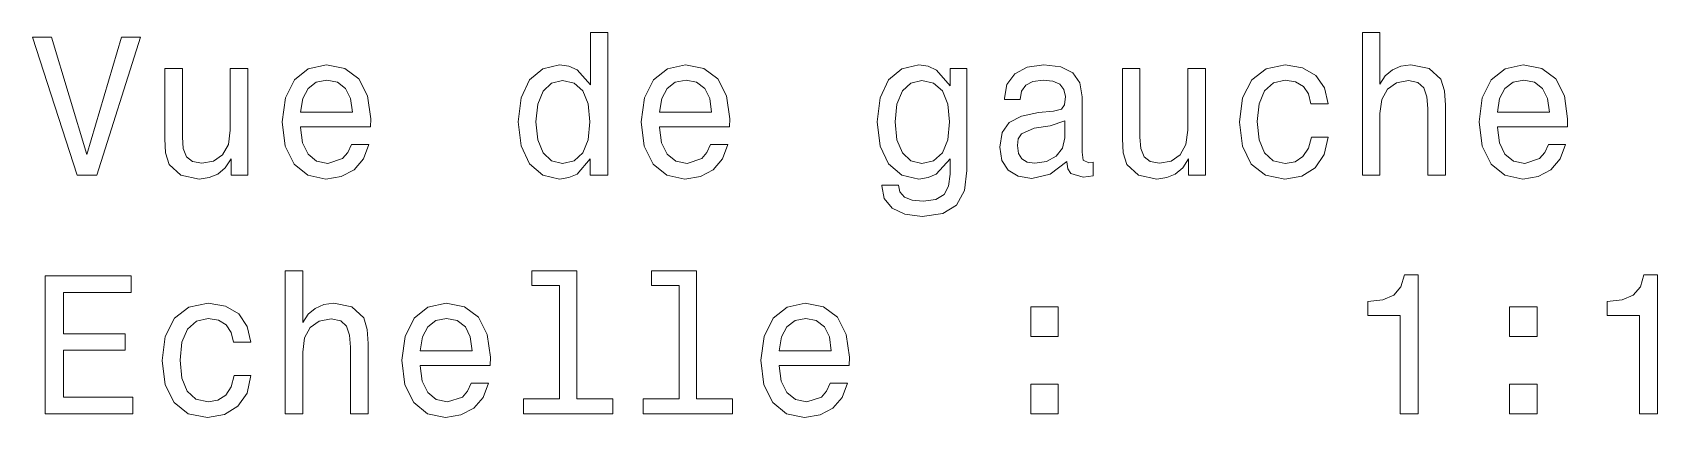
# Model space of a CAD drawing. Extents: x 413 to 941, y 150 to 687.
# Drawn here: x 755.05 to 796.26, y 341.45 to 351.22 of the extents above; entities that cross this region are included whole.
import ezdxf

# ---------------------------------------------------------------- set-up
doc = ezdxf.new("R2010")
doc.units = 0

msp = doc.modelspace()

# ---------------------------------------------------------------- linework, layer by layer
at = {"color": 7, "lineweight": 13}
for points in [[(769.192, 348.015), (769.192, 347.596), (769.636, 347.596), (769.636, 351.217), (769.197, 351.217), (769.197, 349.891), (768.859, 350.274), (768.653, 350.365), (768.416, 350.4), (767.987, 350.299), (767.654, 350.017), (767.437, 349.563), (767.362, 348.953), (767.437, 348.343), (767.654, 347.884), (767.987, 347.596), (768.416, 347.5), (768.653, 347.536), (768.864, 347.627)], [(788.78, 347.596), (789.224, 347.596), (789.224, 349.16), (789.269, 349.518), (789.416, 349.78), (789.643, 349.941), (789.945, 350.002), (790.187, 349.951), (790.338, 349.815), (790.414, 349.588), (790.439, 349.286), (790.439, 347.596), (790.883, 347.596), (790.883, 349.377), (790.863, 349.735), (790.772, 350.032), (790.475, 350.304), (790.011, 350.4), (789.758, 350.365), (789.542, 350.269), (789.36, 350.118), (789.224, 349.911), (789.224, 351.217), (788.78, 351.217)], [(757.305, 351.101), (756.428, 348.121), (755.525, 351.101), (755.046, 351.101), (756.176, 347.596), (756.68, 347.596), (757.784, 351.101)], [(761.844, 348.822), (763.619, 348.822), (763.625, 349.029), (763.544, 349.608), (763.322, 350.042), (762.969, 350.304), (762.5, 350.4), (762.041, 350.299), (761.688, 350.017), (761.461, 349.558), (761.38, 348.953), (761.456, 348.333), (761.683, 347.879), (762.031, 347.596), (762.485, 347.5), (762.878, 347.566), (763.201, 347.737), (763.438, 348.01), (763.574, 348.373), (763.135, 348.373), (763.044, 348.171), (762.913, 348.02), (762.54, 347.899), (762.253, 347.954), (762.036, 348.131), (761.895, 348.418), (761.844, 348.807)], [(770.952, 348.822), (772.728, 348.822), (772.733, 349.029), (772.652, 349.608), (772.43, 350.042), (772.077, 350.304), (771.608, 350.4), (771.149, 350.299), (770.796, 350.017), (770.569, 349.558), (770.488, 348.953), (770.564, 348.333), (770.791, 347.879), (771.139, 347.596), (771.593, 347.5), (771.986, 347.566), (772.309, 347.737), (772.546, 348.01), (772.682, 348.373), (772.243, 348.373), (772.153, 348.171), (772.021, 348.02), (771.648, 347.899), (771.361, 347.954), (771.144, 348.131), (771.003, 348.418), (770.952, 348.807)], [(778.744, 347.717), (778.744, 350.304), (778.32, 350.304), (778.32, 349.866), (777.972, 350.264), (777.761, 350.365), (777.524, 350.4), (777.095, 350.299), (776.762, 350.017), (776.545, 349.563), (776.47, 348.953), (776.545, 348.338), (776.762, 347.884), (777.095, 347.596), (777.524, 347.5), (777.766, 347.536), (777.967, 347.627), (778.32, 348.01), (778.32, 347.627), (778.28, 347.324), (778.169, 347.107), (777.957, 346.981), (777.64, 346.936), (777.362, 346.966), (777.166, 347.042), (777.05, 347.173), (777.014, 347.349), (776.586, 347.349), (776.586, 347.329), (776.651, 347.006), (776.853, 346.764), (777.176, 346.608), (777.614, 346.552), (778.139, 346.628), (778.487, 346.84), (778.684, 347.208)], [(781.281, 347.949), (781.281, 347.934), (781.306, 347.763), (781.382, 347.642), (781.699, 347.546), (781.947, 347.586), (781.947, 347.929), (781.841, 347.914), (781.699, 347.98), (781.674, 348.181), (781.674, 349.583), (781.614, 349.941), (781.437, 350.194), (781.13, 350.345), (780.696, 350.4), (780.272, 350.34), (779.959, 350.168), (779.763, 349.901), (779.697, 349.548), (779.697, 349.518), (780.096, 349.518), (780.131, 349.73), (780.242, 349.881), (780.423, 349.972), (780.681, 350.007), (780.928, 349.982), (781.104, 349.906), (781.21, 349.775), (781.246, 349.593), (781.225, 349.382), (781.145, 349.276), (780.943, 349.225), (780.565, 349.185), (780.131, 349.094), (779.823, 348.933), (779.642, 348.681), (779.586, 348.307), (779.637, 347.974), (779.793, 347.727), (780.045, 347.571), (780.393, 347.516), (780.862, 347.621)], [(787.469, 349.407), (787.908, 349.407), (787.817, 349.81), (787.6, 350.128), (787.262, 350.325), (786.823, 350.4), (786.339, 350.299), (785.971, 350.017), (785.739, 349.558), (785.658, 348.943), (785.734, 348.333), (785.961, 347.879), (786.319, 347.596), (786.808, 347.5), (787.242, 347.576), (787.58, 347.788), (787.812, 348.121), (787.913, 348.565), (787.489, 348.565), (787.413, 348.282), (787.272, 348.07), (787.07, 347.939), (786.823, 347.899), (786.516, 347.964), (786.294, 348.166), (786.158, 348.494), (786.112, 348.958), (786.158, 349.412), (786.299, 349.74), (786.526, 349.941), (786.823, 350.012), (787.086, 349.967), (787.282, 349.851), (787.413, 349.659)], [(792.204, 348.822), (793.98, 348.822), (793.985, 349.029), (793.904, 349.608), (793.682, 350.042), (793.329, 350.304), (792.86, 350.4), (792.401, 350.299), (792.048, 350.017), (791.821, 349.558), (791.74, 348.953), (791.816, 348.333), (792.043, 347.879), (792.391, 347.596), (792.845, 347.5), (793.238, 347.566), (793.561, 347.737), (793.798, 348.01), (793.934, 348.373), (793.496, 348.373), (793.405, 348.171), (793.274, 348.02), (792.9, 347.899), (792.613, 347.954), (792.396, 348.131), (792.255, 348.418), (792.204, 348.807)], [(760.508, 350.304), (760.064, 350.304), (760.064, 348.741), (760.014, 348.378), (759.867, 348.116), (759.64, 347.954), (759.343, 347.904), (759.106, 347.944), (758.954, 348.065), (758.869, 348.272), (758.849, 348.565), (758.849, 350.304), (758.405, 350.304), (758.405, 348.524), (758.42, 348.166), (758.516, 347.869), (758.808, 347.596), (759.277, 347.5), (759.529, 347.536), (759.746, 347.627), (759.933, 347.783), (760.084, 348.01), (760.084, 347.596), (760.508, 347.596)], [(761.844, 349.195), (761.9, 349.543), (762.036, 349.8), (762.243, 349.956), (762.515, 350.012), (762.782, 349.956), (762.989, 349.8), (763.115, 349.543), (763.161, 349.195)], [(768.491, 350.002), (768.784, 349.931), (769.006, 349.735), (769.137, 349.407), (769.187, 348.953), (769.137, 348.494), (769.006, 348.166), (768.784, 347.964), (768.491, 347.899), (768.214, 347.964), (768.002, 348.166), (767.861, 348.499), (767.815, 348.953), (767.861, 349.402), (768.002, 349.73), (768.214, 349.931)], [(770.952, 349.195), (771.008, 349.543), (771.144, 349.8), (771.351, 349.956), (771.623, 350.012), (771.89, 349.956), (772.097, 349.8), (772.223, 349.543), (772.269, 349.195)], [(776.929, 348.953), (776.974, 349.402), (777.11, 349.735), (777.322, 349.931), (777.604, 350.002), (777.902, 349.931), (778.124, 349.735), (778.26, 349.402), (778.31, 348.953), (778.26, 348.494), (778.124, 348.166), (777.902, 347.964), (777.604, 347.899), (777.322, 347.964), (777.11, 348.166), (776.974, 348.499)], [(784.796, 350.304), (784.352, 350.304), (784.352, 348.741), (784.302, 348.378), (784.155, 348.116), (783.929, 347.954), (783.631, 347.904), (783.394, 347.944), (783.243, 348.065), (783.157, 348.272), (783.137, 348.565), (783.137, 350.304), (782.693, 350.304), (782.693, 348.524), (782.708, 348.166), (782.804, 347.869), (783.096, 347.596), (783.565, 347.5), (783.818, 347.536), (784.034, 347.627), (784.221, 347.783), (784.372, 348.01), (784.372, 347.596), (784.796, 347.596)], [(792.204, 349.195), (792.26, 349.543), (792.396, 349.8), (792.603, 349.956), (792.875, 350.012), (793.143, 349.956), (793.349, 349.8), (793.475, 349.543), (793.521, 349.195)], [(781.23, 348.544), (781.17, 348.282), (781.008, 348.08), (780.766, 347.949), (780.469, 347.904), (780.277, 347.929), (780.141, 348.01), (780.055, 348.151), (780.03, 348.348), (780.05, 348.524), (780.131, 348.65), (780.454, 348.792), (780.862, 348.852), (781.23, 348.973)], [(755.369, 341.549), (757.588, 341.549), (757.588, 341.973), (755.833, 341.973), (755.833, 343.158), (757.396, 343.158), (757.396, 343.577), (755.833, 343.577), (755.833, 344.626), (757.547, 344.626), (757.547, 345.049), (755.369, 345.049)], [(761.456, 341.549), (761.9, 341.549), (761.9, 343.113), (761.945, 343.471), (762.091, 343.733), (762.318, 343.895), (762.621, 343.955), (762.863, 343.905), (763.014, 343.768), (763.09, 343.541), (763.115, 343.239), (763.115, 341.549), (763.559, 341.549), (763.559, 343.33), (763.539, 343.688), (763.448, 343.985), (763.15, 344.258), (762.686, 344.353), (762.434, 344.318), (762.217, 344.222), (762.036, 344.071), (761.9, 343.864), (761.9, 345.17), (761.456, 345.17)], [(768.411, 344.797), (768.411, 341.923), (767.498, 341.923), (767.498, 341.549), (769.762, 341.549), (769.762, 341.923), (768.854, 341.923), (768.854, 345.17), (767.715, 345.17), (767.715, 344.797)], [(771.447, 344.797), (771.447, 341.923), (770.534, 341.923), (770.534, 341.549), (772.798, 341.549), (772.798, 341.923), (771.89, 341.923), (771.89, 345.17), (770.751, 345.17), (770.751, 344.797)], [(789.733, 341.549), (790.192, 341.549), (790.192, 345.075), (789.849, 345.075), (789.758, 344.767), (789.577, 344.56), (789.3, 344.439), (788.916, 344.399), (788.916, 344.041), (789.733, 344.041)], [(795.805, 341.549), (796.264, 341.549), (796.264, 345.075), (795.921, 345.075), (795.831, 344.767), (795.649, 344.56), (795.372, 344.439), (794.988, 344.399), (794.988, 344.041), (795.805, 344.041)], [(760.145, 343.36), (760.583, 343.36), (760.493, 343.763), (760.276, 344.081), (759.938, 344.278), (759.499, 344.353), (759.015, 344.253), (758.647, 343.97), (758.415, 343.511), (758.334, 342.896), (758.41, 342.286), (758.637, 341.832), (758.995, 341.549), (759.484, 341.454), (759.918, 341.529), (760.256, 341.741), (760.488, 342.074), (760.588, 342.518), (760.165, 342.518), (760.089, 342.235), (759.948, 342.023), (759.746, 341.892), (759.499, 341.852), (759.191, 341.918), (758.97, 342.119), (758.833, 342.447), (758.788, 342.911), (758.833, 343.365), (758.975, 343.693), (759.202, 343.895), (759.499, 343.965), (759.761, 343.92), (759.958, 343.804), (760.089, 343.612)], [(764.88, 342.775), (766.655, 342.775), (766.661, 342.982), (766.58, 343.562), (766.358, 343.995), (766.005, 344.258), (765.536, 344.353), (765.077, 344.253), (764.724, 343.97), (764.497, 343.511), (764.416, 342.906), (764.492, 342.286), (764.719, 341.832), (765.067, 341.549), (765.521, 341.454), (765.914, 341.519), (766.237, 341.691), (766.474, 341.963), (766.61, 342.326), (766.171, 342.326), (766.081, 342.124), (765.949, 341.973), (765.576, 341.852), (765.289, 341.907), (765.072, 342.084), (764.931, 342.371), (764.88, 342.76)], [(773.988, 342.775), (775.764, 342.775), (775.769, 342.982), (775.688, 343.562), (775.466, 343.995), (775.113, 344.258), (774.644, 344.353), (774.185, 344.253), (773.832, 343.97), (773.605, 343.511), (773.524, 342.906), (773.6, 342.286), (773.827, 341.832), (774.175, 341.549), (774.629, 341.454), (775.022, 341.519), (775.345, 341.691), (775.582, 341.963), (775.718, 342.326), (775.279, 342.326), (775.189, 342.124), (775.057, 341.973), (774.684, 341.852), (774.397, 341.907), (774.18, 342.084), (774.039, 342.371), (773.988, 342.76)], [(780.368, 343.506), (781.064, 343.506), (781.064, 344.258), (780.368, 344.258)], [(792.512, 343.506), (793.208, 343.506), (793.208, 344.258), (792.512, 344.258)], [(764.88, 343.148), (764.936, 343.496), (765.072, 343.753), (765.279, 343.91), (765.551, 343.965), (765.818, 343.91), (766.025, 343.753), (766.151, 343.496), (766.197, 343.148)], [(773.988, 343.148), (774.044, 343.496), (774.18, 343.753), (774.387, 343.91), (774.659, 343.965), (774.926, 343.91), (775.133, 343.753), (775.259, 343.496), (775.305, 343.148)], [(780.368, 341.549), (781.064, 341.549), (781.064, 342.301), (780.368, 342.301)], [(792.512, 341.549), (793.208, 341.549), (793.208, 342.301), (792.512, 342.301)]]:
    msp.add_lwpolyline(points, close=True, dxfattribs=at)

doc.saveas('drawing.dxf')
